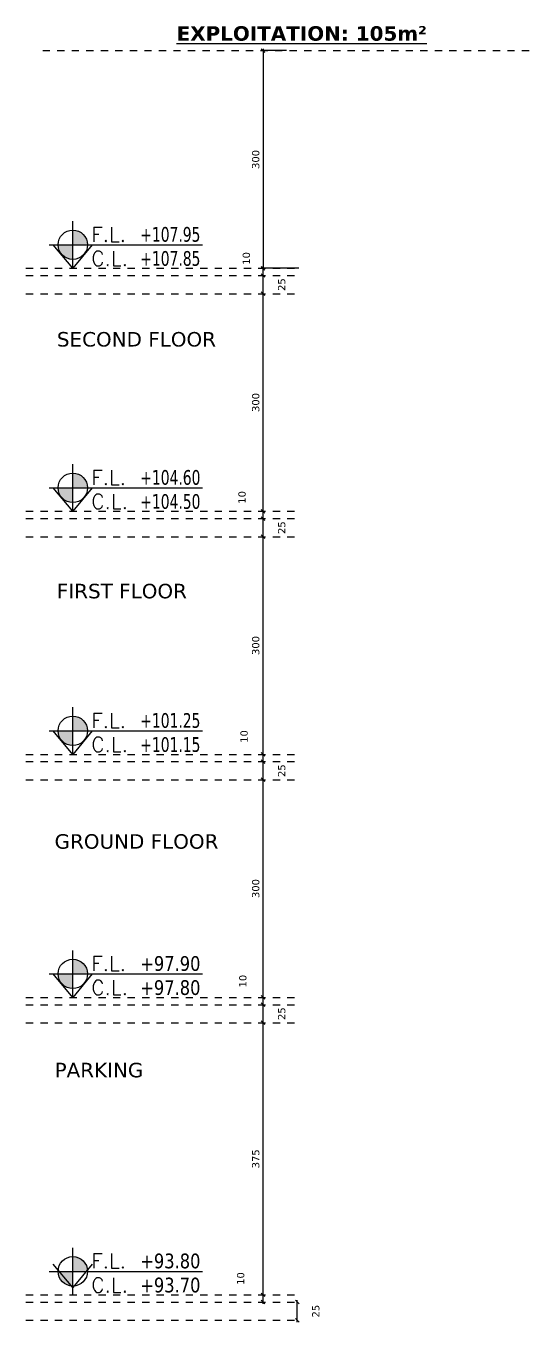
# Model space of a CAD drawing. Header units: inches. Extents: x -48 to 777, y -156 to 510.
# Drawn here: x 165.85 to 172.85, y -2.87 to 14.99 of the extents above; entities that cross this region are included whole.
import ezdxf
from ezdxf.enums import TextEntityAlignment as Align

# ---------------------------------------------------------------- set-up
doc = ezdxf.new("R2010")
doc.units = ezdxf.units.IN
doc.header["$MEASUREMENT"] = 0
doc.linetypes.add('HIDDEN', pattern=[0.375, 0.25, -0.125])
doc.linetypes.add('NUHA', pattern=[1.45, 0.75, -0.25, 0.2, -0.25])
doc.layers.get('Defpoints').update_dxf_attribs({"lineweight": 5})
for name, color, linetype, lineweight in [('A-DIM', 9, 'Continuous', 5), ('A-HIDDEN', 254, 'HIDDEN', 5), ('A-SIGNS1', 20, 'Continuous', 15), ('A-SIGNS2', 30, 'Continuous', 15), ('A-TEXT', 50, 'Continuous', 15)]:
    doc.layers.add(name, color=color, linetype=linetype, lineweight=lineweight)
doc.styles.add('ROMAND', font='verdana.ttf')
doc.styles.add('ROMANS', font='romans__.ttf', dxfattribs={"height": 0.14})
doc.dimstyles.new('M-1.50', dxfattribs={"dimtxt": 0.1, "dimasz": 0.05, "dimexe": 0.025, "dimexo": 0.025, "dimgap": 0.05, "dimtad": 1, "dimlfac": 100, "dimrnd": 0.5, "dimzin": 9, "dimdsep": 46, "dimtxsty": 'ROMAND', "dimblk": 'OBLIQUE', "dimcen": 1, "dimdle": 0.025, "dimclrd": 256, "dimclre": 256, "dimclrt": 2, "dimadec": 0, "dimazin": 0, "dimtfac": 0.666667, "dimtmove": 2, "dimatfit": 3, "dimfxl": 0.04, "dimtolj": 1, "dimtzin": 5, "dimlwd": -1, "dimlwe": -1, "dimarcsym": 0})

# ---------------------------------------------------------------- blocks, each defined once
blk = doc.blocks.new('GXFHGCGFCD')
at = {"layer": 'A-SIGNS1', "linetype": 'NUHA'}
h = blk.add_hatch(color=256, dxfattribs=at)
h.paths.add_polyline_path([(90.382, 61.33), (90.382, 61.17), (90.542, 61.17, 0.414214)])
h.paths.add_polyline_path([(90.382, 61.17), (90.222, 61.17, 0.414214), (90.382, 61.01)])
at = {"layer": 'A-SIGNS1'}
for p, q in [((90.382, 60.914), (90.382, 61.426)), ((90.126, 61.17), (91.79, 61.17))]:
    blk.add_line(p, q, dxfattribs=at)
blk.add_circle((90.382, 61.17), 0.16, dxfattribs=at)
blk = doc.blocks.new('DGXFHXFGDFD')
at = {"layer": 'A-SIGNS1'}
blk.add_blockref('GXFHGCGFCD', (0, 0), dxfattribs=at)
at = {"layer": 'A-SIGNS2', "linetype": 'NUHA', "style": 'ROMANS'}
for s, p in [('F.L.', (90.583, 61.203)), ('C.L.', (90.583, 60.941))]:
    blk.add_text(s, height=0.16, dxfattribs=at).set_placement(p)
at = {"layer": 'A-SIGNS2', "style": 'ROMANS', "width": 0.910135, "flags": 4}
for tag, p, p2 in [('NIV.FINI', (91.116, 61.203), (91.79, 61.203)), ('NIV.BETON', (91.116, 60.941), (91.79, 60.941))]:
    blk.add_attdef(tag, text='', height=0.16, dxfattribs=at).set_placement(p, p2, align=Align.FIT)
blk = doc.blocks.new('_Oblique')
at = {"color": 0, "linetype": 'ByBlock', "lineweight": -2}
blk.add_line((-0.5, -0.5), (0.5, 0.5), dxfattribs=at)
blk = doc.blocks.new('*D888')
at = {"layer": 'A-DIM', "transparency": 16777216}
blk.add_line((169.585, -2.872), (169.585, -2.572), dxfattribs=at)
at = {"layer": 'Defpoints', "color": 0, "transparency": 16777216}
for p in [(169.585, -2.597), (169.585, -2.597), (169.585, -2.847)]:
    blk.add_point(p, dxfattribs=at)
at = {"layer": 'A-DIM', "transparency": 16777216, "xscale": 0.05, "yscale": 0.05, "zscale": 0.05}
for p, rotation in [((169.585, -2.597), 90), ((169.585, -2.847), 270)]:
    blk.add_blockref('_Oblique', p, dxfattribs=dict(at, rotation=rotation))
at = {"layer": 'A-DIM', "color": 2, "transparency": 16777216, "insert": (169.841, -2.722), "char_height": 0.1, "attachment_point": 5, "rotation": 90, "style": 'ROMAND'}
blk.add_mtext('\\A1;25', dxfattribs=at)
blk = doc.blocks.new('*D889')
at = {"layer": 'A-DIM', "transparency": 16777216}
blk.add_line((169.115, -2.622), (169.115, -2.472), dxfattribs=at)
at = {"layer": 'Defpoints', "color": 0, "transparency": 16777216}
for p in [(169.115, -2.497), (169.115, -2.497), (169.115, -2.597)]:
    blk.add_point(p, dxfattribs=at)
at = {"layer": 'A-DIM', "transparency": 16777216, "xscale": 0.05, "yscale": 0.05, "zscale": 0.05}
for p, rotation in [((169.115, -2.497), 90), ((169.115, -2.597), 270)]:
    blk.add_blockref('_Oblique', p, dxfattribs=dict(at, rotation=rotation))
at = {"layer": 'A-DIM', "color": 2, "transparency": 16777216, "insert": (168.806, -2.272), "char_height": 0.1, "attachment_point": 5, "rotation": 90, "style": 'ROMAND'}
blk.add_mtext('\\A1;10', dxfattribs=at)
blk = doc.blocks.new('*D890')
at = {"layer": 'A-DIM', "transparency": 16777216}
blk.add_line((169.115, -2.522), (169.115, 1.278), dxfattribs=at)
at = {"layer": 'Defpoints', "color": 0, "transparency": 16777216}
for p in [(169.115, 1.253), (169.115, 1.253), (169.115, -2.497)]:
    blk.add_point(p, dxfattribs=at)
at = {"layer": 'A-DIM', "transparency": 16777216, "xscale": 0.05, "yscale": 0.05, "zscale": 0.05}
for p, rotation in [((169.115, 1.253), 90), ((169.115, -2.497), 270)]:
    blk.add_blockref('_Oblique', p, dxfattribs=dict(at, rotation=rotation))
at = {"layer": 'A-DIM', "color": 2, "transparency": 16777216, "insert": (169.013, -0.622), "char_height": 0.1, "attachment_point": 5, "rotation": 90, "style": 'ROMAND'}
blk.add_mtext('\\A1;375', dxfattribs=at)
blk = doc.blocks.new('*D891')
at = {"layer": 'A-DIM', "transparency": 16777216}
blk.add_line((169.115, 1.228), (169.115, 1.528), dxfattribs=at)
at = {"layer": 'Defpoints', "color": 0, "transparency": 16777216}
for p in [(169.115, 1.503), (169.115, 1.503), (169.115, 1.253)]:
    blk.add_point(p, dxfattribs=at)
at = {"layer": 'A-DIM', "transparency": 16777216, "xscale": 0.05, "yscale": 0.05, "zscale": 0.05}
for p, rotation in [((169.115, 1.503), 90), ((169.115, 1.253), 270)]:
    blk.add_blockref('_Oblique', p, dxfattribs=dict(at, rotation=rotation))
at = {"layer": 'A-DIM', "color": 2, "transparency": 16777216, "insert": (169.371, 1.378), "char_height": 0.1, "attachment_point": 5, "rotation": 90, "style": 'ROMAND'}
blk.add_mtext('\\A1;25', dxfattribs=at)
blk = doc.blocks.new('*D892')
at = {"layer": 'A-DIM', "transparency": 16777216}
blk.add_line((169.115, 1.478), (169.115, 1.628), dxfattribs=at)
at = {"layer": 'Defpoints', "color": 0, "transparency": 16777216}
for p in [(169.115, 1.603), (169.115, 1.603), (169.115, 1.503)]:
    blk.add_point(p, dxfattribs=at)
at = {"layer": 'A-DIM', "transparency": 16777216, "xscale": 0.05, "yscale": 0.05, "zscale": 0.05}
for p, rotation in [((169.115, 1.603), 90), ((169.115, 1.503), 270)]:
    blk.add_blockref('_Oblique', p, dxfattribs=dict(at, rotation=rotation))
at = {"layer": 'A-DIM', "color": 2, "transparency": 16777216, "insert": (168.836, 1.827), "char_height": 0.1, "attachment_point": 5, "rotation": 90, "style": 'ROMAND'}
blk.add_mtext('\\A1;10', dxfattribs=at)
blk = doc.blocks.new('*D893')
at = {"layer": 'A-DIM', "transparency": 16777216}
blk.add_line((169.115, 1.578), (169.115, 4.628), dxfattribs=at)
at = {"layer": 'Defpoints', "color": 0, "transparency": 16777216}
for p in [(169.115, 4.603), (169.115, 4.603), (169.115, 1.603)]:
    blk.add_point(p, dxfattribs=at)
at = {"layer": 'A-DIM', "transparency": 16777216, "xscale": 0.05, "yscale": 0.05, "zscale": 0.05}
for p, rotation in [((169.115, 4.603), 90), ((169.115, 1.603), 270)]:
    blk.add_blockref('_Oblique', p, dxfattribs=dict(at, rotation=rotation))
at = {"layer": 'A-DIM', "color": 2, "transparency": 16777216, "insert": (169.013, 3.103), "char_height": 0.1, "attachment_point": 5, "rotation": 90, "style": 'ROMAND'}
blk.add_mtext('\\A1;300', dxfattribs=at)
blk = doc.blocks.new('*D894')
at = {"layer": 'A-DIM', "transparency": 16777216}
blk.add_line((169.115, 4.578), (169.115, 4.878), dxfattribs=at)
at = {"layer": 'Defpoints', "color": 0, "transparency": 16777216}
for p in [(169.115, 4.853), (169.115, 4.853), (169.115, 4.603)]:
    blk.add_point(p, dxfattribs=at)
at = {"layer": 'A-DIM', "transparency": 16777216, "xscale": 0.05, "yscale": 0.05, "zscale": 0.05}
for p, rotation in [((169.115, 4.853), 90), ((169.115, 4.603), 270)]:
    blk.add_blockref('_Oblique', p, dxfattribs=dict(at, rotation=rotation))
at = {"layer": 'A-DIM', "color": 2, "transparency": 16777216, "insert": (169.371, 4.728), "char_height": 0.1, "attachment_point": 5, "rotation": 90, "style": 'ROMAND'}
blk.add_mtext('\\A1;25', dxfattribs=at)
blk = doc.blocks.new('*D895')
at = {"layer": 'A-DIM', "transparency": 16777216}
blk.add_line((169.115, 4.828), (169.115, 4.978), dxfattribs=at)
at = {"layer": 'Defpoints', "color": 0, "transparency": 16777216}
for p in [(169.115, 4.953), (169.115, 4.953), (169.115, 4.853)]:
    blk.add_point(p, dxfattribs=at)
at = {"layer": 'A-DIM', "transparency": 16777216, "xscale": 0.05, "yscale": 0.05, "zscale": 0.05}
for p, rotation in [((169.115, 4.953), 90), ((169.115, 4.853), 270)]:
    blk.add_blockref('_Oblique', p, dxfattribs=dict(at, rotation=rotation))
at = {"layer": 'A-DIM', "color": 2, "transparency": 16777216, "insert": (168.853, 5.199), "char_height": 0.1, "attachment_point": 5, "rotation": 90, "style": 'ROMAND'}
blk.add_mtext('\\A1;10', dxfattribs=at)
blk = doc.blocks.new('*D896')
at = {"layer": 'A-DIM', "transparency": 16777216}
blk.add_line((169.115, 4.928), (169.115, 7.978), dxfattribs=at)
at = {"layer": 'Defpoints', "color": 0, "transparency": 16777216}
for p in [(169.115, 7.953), (169.115, 7.953), (169.115, 4.953)]:
    blk.add_point(p, dxfattribs=at)
at = {"layer": 'A-DIM', "transparency": 16777216, "xscale": 0.05, "yscale": 0.05, "zscale": 0.05}
for p, rotation in [((169.115, 7.953), 90), ((169.115, 4.953), 270)]:
    blk.add_blockref('_Oblique', p, dxfattribs=dict(at, rotation=rotation))
at = {"layer": 'A-DIM', "color": 2, "transparency": 16777216, "insert": (169.013, 6.453), "char_height": 0.1, "attachment_point": 5, "rotation": 90, "style": 'ROMAND'}
blk.add_mtext('\\A1;300', dxfattribs=at)
blk = doc.blocks.new('*D897')
at = {"layer": 'A-DIM', "transparency": 16777216}
blk.add_line((169.115, 7.928), (169.115, 8.228), dxfattribs=at)
at = {"layer": 'Defpoints', "color": 0, "transparency": 16777216}
for p in [(169.115, 8.203), (169.115, 8.203), (169.115, 7.953)]:
    blk.add_point(p, dxfattribs=at)
at = {"layer": 'A-DIM', "transparency": 16777216, "xscale": 0.05, "yscale": 0.05, "zscale": 0.05}
for p, rotation in [((169.115, 8.203), 90), ((169.115, 7.953), 270)]:
    blk.add_blockref('_Oblique', p, dxfattribs=dict(at, rotation=rotation))
at = {"layer": 'A-DIM', "color": 2, "transparency": 16777216, "insert": (169.371, 8.078), "char_height": 0.1, "attachment_point": 5, "rotation": 90, "style": 'ROMAND'}
blk.add_mtext('\\A1;25', dxfattribs=at)
blk = doc.blocks.new('*D898')
at = {"layer": 'A-DIM', "transparency": 16777216}
blk.add_line((169.115, 8.178), (169.115, 8.328), dxfattribs=at)
at = {"layer": 'Defpoints', "color": 0, "transparency": 16777216}
for p in [(169.115, 8.303), (169.115, 8.303), (169.115, 8.203)]:
    blk.add_point(p, dxfattribs=at)
at = {"layer": 'A-DIM', "transparency": 16777216, "xscale": 0.05, "yscale": 0.05, "zscale": 0.05}
for p, rotation in [((169.115, 8.303), 90), ((169.115, 8.203), 270)]:
    blk.add_blockref('_Oblique', p, dxfattribs=dict(at, rotation=rotation))
at = {"layer": 'A-DIM', "color": 2, "transparency": 16777216, "insert": (168.825, 8.495), "char_height": 0.1, "attachment_point": 5, "rotation": 90, "style": 'ROMAND'}
blk.add_mtext('\\A1;10', dxfattribs=at)
blk = doc.blocks.new('*D899')
at = {"layer": 'A-DIM', "transparency": 16777216}
blk.add_line((169.115, 8.278), (169.115, 11.328), dxfattribs=at)
at = {"layer": 'Defpoints', "color": 0, "transparency": 16777216}
for p in [(169.115, 11.303), (169.115, 11.303), (169.115, 8.303)]:
    blk.add_point(p, dxfattribs=at)
at = {"layer": 'A-DIM', "transparency": 16777216, "xscale": 0.05, "yscale": 0.05, "zscale": 0.05}
for p, rotation in [((169.115, 11.303), 90), ((169.115, 8.303), 270)]:
    blk.add_blockref('_Oblique', p, dxfattribs=dict(at, rotation=rotation))
at = {"layer": 'A-DIM', "color": 2, "transparency": 16777216, "insert": (169.013, 9.803), "char_height": 0.1, "attachment_point": 5, "rotation": 90, "style": 'ROMAND'}
blk.add_mtext('\\A1;300', dxfattribs=at)
blk = doc.blocks.new('*D900')
at = {"layer": 'A-DIM', "transparency": 16777216}
blk.add_line((169.115, 11.278), (169.115, 11.578), dxfattribs=at)
at = {"layer": 'Defpoints', "color": 0, "transparency": 16777216}
for p in [(169.115, 11.553), (169.115, 11.553), (169.115, 11.303)]:
    blk.add_point(p, dxfattribs=at)
at = {"layer": 'A-DIM', "transparency": 16777216, "xscale": 0.05, "yscale": 0.05, "zscale": 0.05}
for p, rotation in [((169.115, 11.553), 90), ((169.115, 11.303), 270)]:
    blk.add_blockref('_Oblique', p, dxfattribs=dict(at, rotation=rotation))
at = {"layer": 'A-DIM', "color": 2, "transparency": 16777216, "insert": (169.371, 11.428), "char_height": 0.1, "attachment_point": 5, "rotation": 90, "style": 'ROMAND'}
blk.add_mtext('\\A1;25', dxfattribs=at)
blk = doc.blocks.new('*D901')
at = {"layer": 'A-DIM', "transparency": 16777216}
blk.add_line((169.115, 11.528), (169.115, 11.678), dxfattribs=at)
at = {"layer": 'Defpoints', "color": 0, "transparency": 16777216}
for p in [(169.115, 11.653), (169.115, 11.653), (169.115, 11.553)]:
    blk.add_point(p, dxfattribs=at)
at = {"layer": 'A-DIM', "transparency": 16777216, "xscale": 0.05, "yscale": 0.05, "zscale": 0.05}
for p, rotation in [((169.115, 11.653), 90), ((169.115, 11.553), 270)]:
    blk.add_blockref('_Oblique', p, dxfattribs=dict(at, rotation=rotation))
at = {"layer": 'A-DIM', "color": 2, "transparency": 16777216, "insert": (168.884, 11.789), "char_height": 0.1, "attachment_point": 5, "rotation": 90, "style": 'ROMAND'}
blk.add_mtext('\\A1;10', dxfattribs=at)
blk = doc.blocks.new('*D903')
at = {"layer": 'A-DIM', "transparency": 16777216}
for p, q in [((169.438, 14.653), (169.09, 14.653)), ((169.115, 14.678), (169.115, 11.628)), ((169.607, 11.653), (169.09, 11.653))]:
    blk.add_line(p, q, dxfattribs=at)
at = {"layer": 'Defpoints', "color": 0, "transparency": 16777216}
for p in [(169.463, 14.653), (169.115, 11.653), (169.632, 11.653)]:
    blk.add_point(p, dxfattribs=at)
at = {"layer": 'A-DIM', "transparency": 16777216, "xscale": 0.05, "yscale": 0.05, "zscale": 0.05}
for p, rotation in [((169.115, 14.653), 90), ((169.115, 11.653), 270)]:
    blk.add_blockref('_Oblique', p, dxfattribs=dict(at, rotation=rotation))
at = {"layer": 'A-DIM', "color": 2, "transparency": 16777216, "insert": (169.013, 13.153), "char_height": 0.1, "attachment_point": 5, "rotation": 90, "style": 'ROMAND'}
blk.add_mtext('\\A1;300', dxfattribs=at)

msp = doc.modelspace()

# ---------------------------------------------------------------- linework, layer by layer
at = {"layer": 'A-HIDDEN', "linetype": 'HIDDEN', "ltscale": 0.3}
msp.add_line((166.07898, 14.65252), (172.84649, 14.65252), dxfattribs=at)
at = {"layer": 'A-HIDDEN', "ltscale": 0.4}
for p, q in [((165.84837, 11.65252), (169.58485, 11.65252)), ((165.84837, 11.55252), (169.58485, 11.55252)), ((165.84837, 11.30252), (169.58485, 11.30252)), ((165.84837, 8.30252), (169.58485, 8.30252)), ((165.84837, 8.20252), (169.58485, 8.20252)), ((165.84837, 7.95252), (169.58485, 7.95252)), ((165.84837, 4.95252), (169.58485, 4.95252)), ((165.84837, 4.85252), (169.58485, 4.85252)), ((165.84837, 4.60252), (169.58485, 4.60252)), ((165.84837, 1.60252), (169.58485, 1.60252)), ((165.84837, 1.50252), (169.58485, 1.50252)), ((165.84837, 1.25252), (169.58485, 1.25252)), ((165.84837, -2.49748), (169.58485, -2.49748)), ((165.84837, -2.59748), (169.58485, -2.59748)), ((165.84837, -2.84748), (169.58485, -2.84748))]:
    msp.add_line(p, q, dxfattribs=at)
at = {"layer": 'A-SIGNS1'}
for points in [[(166.76126, 11.97692), (166.49336, 11.65252), (166.22336, 11.97692)], [(166.76126, 8.62692), (166.49336, 8.30252), (166.22336, 8.62692)], [(166.76126, 5.27692), (166.49336, 4.95252), (166.22336, 5.27692)], [(166.76126, 1.92692), (166.49336, 1.60252), (166.22336, 1.92692)], [(166.76126, -2.07308), (166.49336, -2.39748), (166.22336, -2.07308)]]:
    msp.add_lwpolyline(points, dxfattribs=at)

# ---------------------------------------------------------------- block references
ref = msp.add_blockref('DGXFHXFGDFD', (51.96146, -65.53784), dxfattribs=dict(at, xscale=1.267200000000003, yscale=1.267200000000003, zscale=1.267200000000003))
ref.add_attrib('NIV.FINI', '+107.95', dxfattribs={"layer": 'A-SIGNS2', "height": 0.202752, "style": 'ROMAND', "width": 0.680836}).set_placement((167.42348, 12.01877), (168.25144, 12.01877), align=Align.FIT)
ref.add_attrib('NIV.BETON', '+107.85', dxfattribs={"layer": 'A-SIGNS2', "height": 0.202752, "style": 'ROMAND', "width": 0.680836}).set_placement((167.42348, 11.68701), (168.25144, 11.68701), align=Align.FIT)
ref = msp.add_blockref('DGXFHXFGDFD', (51.96146, -68.88784), dxfattribs=dict(at, xscale=1.267200000000003, yscale=1.267200000000003, zscale=1.267200000000003))
ref.add_attrib('NIV.FINI', '+104.60', dxfattribs={"layer": 'A-SIGNS2', "height": 0.202752, "style": 'ROMAND', "width": 0.680836}).set_placement((167.42348, 8.66877), (168.25144, 8.66877), align=Align.FIT)
ref.add_attrib('NIV.BETON', '+104.50', dxfattribs={"layer": 'A-SIGNS2', "height": 0.202752, "style": 'ROMAND', "width": 0.680836}).set_placement((167.42348, 8.33701), (168.25144, 8.33701), align=Align.FIT)
ref = msp.add_blockref('DGXFHXFGDFD', (51.96146, -72.23784), dxfattribs=dict(at, xscale=1.267200000000003, yscale=1.267200000000003, zscale=1.267200000000003))
ref.add_attrib('NIV.FINI', '+101.25', dxfattribs={"layer": 'A-SIGNS2', "height": 0.202752, "style": 'ROMAND', "width": 0.680836}).set_placement((167.42348, 5.31877), (168.25144, 5.31877), align=Align.FIT)
ref.add_attrib('NIV.BETON', '+101.15', dxfattribs={"layer": 'A-SIGNS2', "height": 0.202752, "style": 'ROMAND', "width": 0.680836}).set_placement((167.42348, 4.98701), (168.25144, 4.98701), align=Align.FIT)
ref = msp.add_blockref('DGXFHXFGDFD', (51.96146, -75.58784), dxfattribs=dict(at, xscale=1.267200000000003, yscale=1.267200000000003, zscale=1.267200000000003))
ref.add_attrib('NIV.FINI', '+97.90', dxfattribs={"layer": 'A-SIGNS2', "height": 0.202752, "style": 'ROMAND', "width": 0.797031}).set_placement((167.42348, 1.96877), (168.25144, 1.96877), align=Align.FIT)
ref.add_attrib('NIV.BETON', '+97.80', dxfattribs={"layer": 'A-SIGNS2', "height": 0.202752, "style": 'ROMAND', "width": 0.797031}).set_placement((167.42348, 1.63701), (168.25144, 1.63701), align=Align.FIT)
ref = msp.add_blockref('DGXFHXFGDFD', (51.96146, -79.68784), dxfattribs=dict(at, xscale=1.267200000000003, yscale=1.267200000000003, zscale=1.267200000000003))
ref.add_attrib('NIV.FINI', '+93.80', dxfattribs={"layer": 'A-SIGNS2', "height": 0.202752, "style": 'ROMAND', "width": 0.797031}).set_placement((167.42348, -2.13123), (168.25144, -2.13123), align=Align.FIT)
ref.add_attrib('NIV.BETON', '+93.70', dxfattribs={"layer": 'A-SIGNS2', "height": 0.202752, "style": 'ROMAND', "width": 0.797031}).set_placement((167.42348, -2.46299), (168.25144, -2.46299), align=Align.FIT)

# ---------------------------------------------------------------- texts
at = {"layer": 'A-TEXT', "char_height": 0.2, "style": 'ROMAND'}
for s, insert, width, attachment_point in [('{\\fVerdana|b1|i0|c0|p34;\\LEXPLOITATION: 105m²}', (171.36928, 14.78571), 3.8018074, 9), ('SECOND FLOOR', (166.27409, 10.7738), 3.1472551, 1), ('FIRST FLOOR', (166.27409, 7.30348), 3.1472551, 1), ('GROUND FLOOR', (166.24278, 3.85258), 3.1472551, 1), ('PARKING', (166.24278, 0.70132), 3.1472551, 1)]:
    msp.add_mtext(s, dxfattribs=dict(at, insert=insert, width=width, attachment_point=attachment_point))

# ---------------------------------------------------------------- dimensions: what is measured, and where the dimension line sits
at = {"layer": 'A-DIM'}
for base, p1, p2, picture, middle in [((169.11484, 11.65252), (169.46273, 14.65252), (169.6324, 11.65252), '*D903', (169.01275, 13.15252)), ((169.11484, 11.55252), (169.11484, 11.30252), (169.11484, 11.55252), '*D900', (169.37108, 11.42752)), ((169.11484, 11.30252), (169.11484, 8.30252), (169.11484, 11.30252), '*D899', (169.01275, 9.80252)), ((169.11484, 8.20252), (169.11484, 7.95252), (169.11484, 8.20252), '*D897', (169.37108, 8.07752)), ((169.11484, 7.95252), (169.11484, 4.95252), (169.11484, 7.95252), '*D896', (169.01275, 6.45252)), ((169.11484, 4.85252), (169.11484, 4.60252), (169.11484, 4.85252), '*D894', (169.37108, 4.72752)), ((169.11484, 4.60252), (169.11484, 1.60252), (169.11484, 4.60252), '*D893', (169.01275, 3.10252)), ((169.11484, 1.50252), (169.11484, 1.25252), (169.11484, 1.50252), '*D891', (169.37108, 1.37752)), ((169.11484, 1.25252), (169.11484, -2.49748), (169.11484, 1.25252), '*D890', (169.01275, -0.62248)), ((169.58485, -2.59748), (169.58485, -2.84748), (169.58485, -2.59748), '*D888', (169.84109, -2.72248))]:
    dim = msp.add_linear_dim(base=base, p1=p1, p2=p2, angle=90, dimstyle='M-1.50', dxfattribs=at)
    dim.commit()
    dim.dimension.update_dxf_attribs({"geometry": picture, "text_midpoint": middle})
for base, p1, p2, picture, middle in [((169.11484, 11.65252), (169.11484, 11.55252), (169.11484, 11.65252), '*D901', (168.88402, 11.78864)), ((169.11484, 8.30252), (169.11484, 8.20252), (169.11484, 8.30252), '*D898', (168.82477, 8.49518)), ((169.11484, 4.95252), (169.11484, 4.85252), (169.11484, 4.95252), '*D895', (168.85325, 5.1988)), ((169.11484, 1.60252), (169.11484, 1.50252), (169.11484, 1.60252), '*D892', (168.83576, 1.82711)), ((169.11484, -2.49748), (169.11484, -2.59748), (169.11484, -2.49748), '*D889', (168.80618, -2.27174))]:
    dim = msp.add_linear_dim(base=base, p1=p1, p2=p2, angle=90, dimstyle='M-1.50', dxfattribs=at)
    dim.commit()
    dim.dimension.update_dxf_attribs({"geometry": picture, "text_midpoint": middle, "dimtype": 160})

doc.saveas('drawing.dxf')
